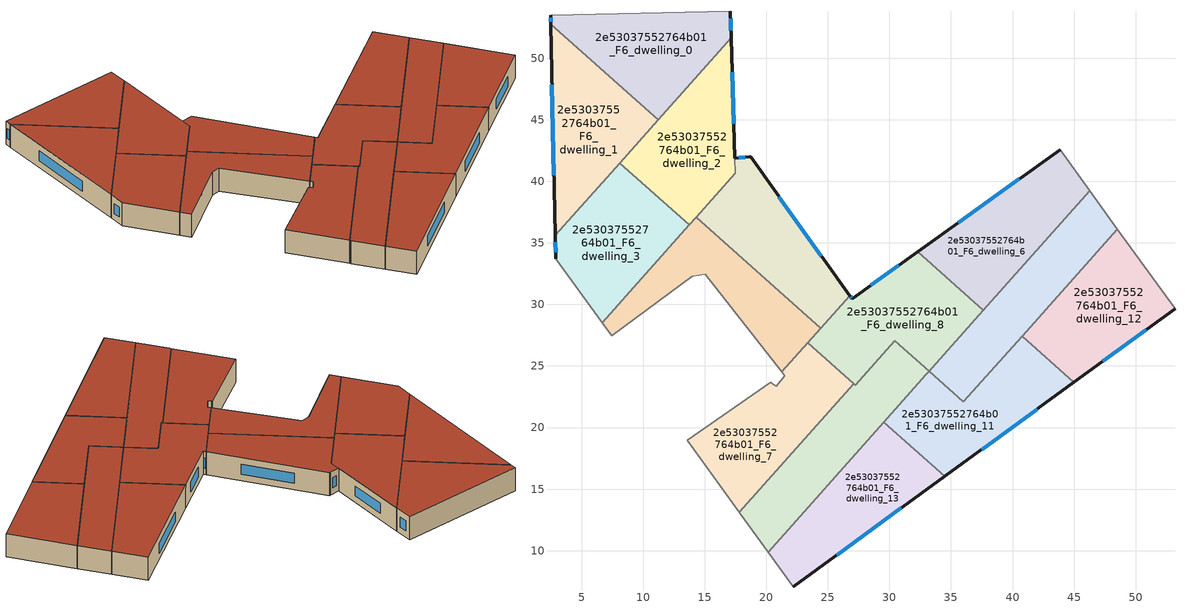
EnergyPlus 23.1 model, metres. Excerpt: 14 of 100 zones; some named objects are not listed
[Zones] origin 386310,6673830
2e53037552764b01_F6_dwelling_0
 floor to 2e53037552764b01_F5_dwelling_0 (EU_floor_Construction): 17.08,53.81 17.14,51.63 11.22,44.98 2.49,52.75 2.48,53.5 z18
 wall outside (EU_wall_Construction): 2.48,53.5 2.49,52.75 / 17.14,51.63 17.08,53.81 z18:21
 wall to 2e53037552764b01_F6_dwelling_1 (EU_wall_Construction): 2.49,52.75 11.22,44.98 z18:21
 wall adiabatic (EU_wall_Construction): 17.08,53.81 2.48,53.5 z18:21
 wall to 2e53037552764b01_F6_dwelling_2 (EU_wall_Construction): 11.22,44.98 17.14,51.63 z18:21
 window (EU_Window_Construction): 2.48,53.28 2.49,52.96 / 17.13,52.26 17.1,53.19 z18.86:20.14
 roof outside (EU_roof_Construction): 11.22,44.98 17.14,51.63 17.08,53.81 2.48,53.5 2.49,52.75 z21
2e53037552764b01_F6_dwelling_1
 floor to 2e53037552764b01_F5_dwelling_1 (EU_floor_Construction): 11.22,44.98 2.86,35.6 2.49,52.75 z18
 wall outside (EU_wall_Construction): 2.49,52.75 2.86,35.6 z18:21
 wall to 2e53037552764b01_F6_dwelling_3 (EU_wall_Construction): 2.86,35.6 8.1,41.48 z18:21
 wall to 2e53037552764b01_F6_dwelling_2 (EU_wall_Construction): 8.09,41.48 11.22,44.98 z18:21
 window (EU_Window_Construction): 2.6,47.85 2.76,40.5 z18.86:20.14
 roof outside (EU_roof_Construction): 2.86,35.6 11.22,44.98 2.49,52.75 z21
2e53037552764b01_F6_dwelling_10
 floor to 2e53037552764b01_F5_dwelling_10 (EU_floor_Construction): 33.22,24.58 32.96,24.28 20.14,9.89 17.9,12.99 17.81,13.12 27.11,23.55 27.22,23.45 30.43,27.06 z18
 wall adiabatic (EU_wall_Construction): 17.81,13.12 17.9,12.99 20.14,9.89 z18:21
 wall to 2e53037552764b01_F6_dwelling_7 (EU_wall_Construction): 27.11,23.55 17.81,13.12 z18:21
 wall to 2e53037552764b01_F6_dwelling_13 (EU_wall_Construction): 20.14,9.89 29.54,20.44 z18:21
 wall to 2e53037552764b01_F6_dwelling_8 (EU_wall_Construction): 33.22,24.58 30.43,27.06 27.22,23.45 27.11,23.55 z18:21
 wall to 2e53037552764b01_F6_dwelling_11 (EU_wall_Construction): 29.54,20.44 32.96,24.28 33.22,24.57 z18:21
 roof outside (EU_roof_Construction): 20.14,9.89 32.96,24.28 33.22,24.58 30.43,27.06 27.22,23.45 27.11,23.55 17.81,13.12 17.9,12.99 z21
2e53037552764b01_F6_dwelling_11
 floor to 2e53037552764b01_F5_dwelling_11 (EU_floor_Construction): 44.98,23.67 34.49,16.03 29.54,20.44 33.22,24.57 36.02,22.08 40.77,27.42 z18
 wall outside (EU_wall_Construction): 34.49,16.03 44.98,23.67 z18:21
 wall to 2e53037552764b01_F6_dwelling_13 (EU_wall_Construction): 29.54,20.44 34.49,16.03 z18:21
 wall to 2e53037552764b01_F6_dwelling_12 (EU_wall_Construction): 44.98,23.67 40.77,27.42 z18:21
 wall to 2e53037552764b01_F6_dwelling_9 (EU_wall_Construction): 40.77,27.42 36.02,22.08 33.22,24.57 z18:21
 window (EU_Window_Construction): 37.49,18.21 41.99,21.49 z18.86:20.14
 roof outside (EU_roof_Construction): 44.98,23.67 40.77,27.42 36.02,22.08 33.22,24.57 29.54,20.44 34.49,16.03 z21
2e53037552764b01_F6_dwelling_12
 floor to 2e53037552764b01_F5_dwelling_12 (EU_floor_Construction): 48.52,36.12 53.19,29.65 44.98,23.67 40.77,27.42 z18
 wall outside (EU_wall_Construction): 44.98,23.67 53.19,29.65 z18:21
 wall adiabatic (EU_wall_Construction): 53.19,29.65 48.52,36.12 z18:21
 wall to 2e53037552764b01_F6_dwelling_9 (EU_wall_Construction): 48.52,36.12 40.77,27.42 z18:21
 window (EU_Window_Construction): 47.33,25.38 50.85,27.94 z18.86:20.14
 roof outside (EU_roof_Construction): 53.19,29.65 48.52,36.12 40.77,27.42 44.98,23.67 z21
2e53037552764b01_F6_dwelling_13
 floor to 2e53037552764b01_F5_dwelling_13 (EU_floor_Construction): 34.49,16.03 22.19,7.07 20.14,9.89 29.54,20.44 z18
 wall outside (EU_wall_Construction): 22.19,7.07 34.49,16.03 z18:21
 wall adiabatic (EU_wall_Construction): 20.14,9.89 22.19,7.07 z18:21
 window (EU_Window_Construction): 25.7,9.63 30.98,13.47 z18.86:20.14
 roof outside (EU_roof_Construction): 34.49,16.03 29.54,20.44 20.14,9.89 22.19,7.07 z21
2e53037552764b01_F6_dwelling_2
 floor to 2e53037552764b01_F5_dwelling_2 (EU_floor_Construction): 17.14,51.63 17.47,40.63 13.74,36.45 8.09,41.48 z18
 wall outside (EU_wall_Construction): 17.43,41.86 17.14,51.63 z18:21
 wall to 2e53037552764b01_F6_dwelling_3 (EU_wall_Construction): 8.09,41.48 13.74,36.45 z18:21
 wall to 2e53037552764b01_F6_dwelling_4 (EU_wall_Construction): 14.31,37.09 17.47,40.63 / 17.47,40.64 17.43,41.86 z18:21
 wall to 2e53037552764b01_F6_dwelling_5 (EU_wall_Construction): 13.74,36.45 14.31,37.09 z18:21
 window (EU_Window_Construction): 17.35,44.66 17.23,48.84 z18.86:20.14
 roof outside (EU_roof_Construction): 13.74,36.45 17.47,40.63 17.14,51.63 8.09,41.48 z21
2e53037552764b01_F6_dwelling_3
 floor to 2e53037552764b01_F5_dwelling_3 (EU_floor_Construction): 13.74,36.45 6.67,28.51 2.9,33.71 2.86,35.6 8.09,41.48 z18
 wall outside (EU_wall_Construction): 2.86,35.6 2.9,33.71 z18:21
 wall adiabatic (EU_wall_Construction): 2.9,33.71 6.67,28.51 z18:21
 wall to 2e53037552764b01_F6_dwelling_5 (EU_wall_Construction): 6.67,28.51 13.74,36.45 z18:21
 window (EU_Window_Construction): 2.87,35.06 2.89,34.25 z18.86:20.14
 roof outside (EU_roof_Construction): 6.67,28.51 13.74,36.45 8.09,41.48 2.86,35.6 2.9,33.71 z21
2e53037552764b01_F6_dwelling_4
 floor to 2e53037552764b01_F5_dwelling_4 (EU_floor_Construction): 18.72,41.98 26.79,30.71 24.43,28.07 14.31,37.09 17.47,40.64 17.43,41.87 18.66,41.97 z18
 wall outside (EU_wall_Construction): 26.79,30.71 18.72,41.98 18.66,41.97 17.43,41.87 z18:21
 wall to 2e53037552764b01_F6_dwelling_5 (EU_wall_Construction): 14.31,37.09 24.43,28.07 z18:21
 wall to 2e53037552764b01_F6_dwelling_8 (EU_wall_Construction): 24.43,28.07 26.79,30.71 z18:21
 window (EU_Window_Construction): 18.31,41.94 17.78,41.9 / 24.48,33.93 21.03,38.76 z18.86:20.14
 roof outside (EU_roof_Construction): 24.43,28.07 26.79,30.71 18.72,41.98 18.66,41.97 17.43,41.87 17.47,40.64 14.31,37.09 z21
2e53037552764b01_F6_dwelling_5
 floor to 2e53037552764b01_F5_dwelling_5 (EU_floor_Construction): 24.43,28.07 21.27,24.51 15.03,32.44 14.01,32.29 7.44,27.44 6.67,28.51 14.31,37.09 z18
 wall adiabatic (EU_wall_Construction): 6.67,28.51 7.44,27.44 14.01,32.29 15.03,32.44 21.27,24.51 z18:21
 wall to 2e53037552764b01_F6_dwelling_7 (EU_wall_Construction): 21.27,24.51 23.37,26.88 z18:21
 wall to 2e53037552764b01_F6_dwelling_8 (EU_wall_Construction): 23.37,26.88 24.43,28.07 z18:21
 roof outside (EU_roof_Construction): 21.27,24.51 24.43,28.07 14.31,37.09 6.67,28.51 7.44,27.44 14.01,32.29 15.03,32.44 z21
2e53037552764b01_F6_dwelling_6
 floor to 2e53037552764b01_F5_dwelling_6 (EU_floor_Construction): 43.86,42.57 46.27,39.23 37.63,29.52 32.3,34.27 z18
 wall outside (EU_wall_Construction): 43.86,42.57 32.3,34.27 z18:21
 wall adiabatic (EU_wall_Construction): 46.27,39.23 43.86,42.57 z18:21
 wall to 2e53037552764b01_F6_dwelling_8 (EU_wall_Construction): 32.3,34.27 37.63,29.52 z18:21
 wall to 2e53037552764b01_F6_dwelling_9 (EU_wall_Construction): 37.63,29.52 46.27,39.23 z18:21
 window (EU_Window_Construction): 40.56,40.2 35.6,36.64 z18.86:20.14
 roof outside (EU_roof_Construction): 37.63,29.52 46.27,39.23 43.86,42.57 32.3,34.27 z21
2e53037552764b01_F6_dwelling_7
 floor to 2e53037552764b01_F5_dwelling_7 (EU_floor_Construction): 27.11,23.55 17.81,13.12 13.56,18.98 20.37,23.68 20.46,23.61 20.79,23.34 21.5,24.22 21.27,24.51 23.37,26.88 z18
 wall adiabatic (EU_wall_Construction): 21.27,24.51 21.5,24.22 20.79,23.34 20.46,23.61 20.37,23.68 13.56,18.98 17.81,13.12 z18:21
 wall to 2e53037552764b01_F6_dwelling_8 (EU_wall_Construction): 27.11,23.55 23.37,26.88 z18:21
 roof outside (EU_roof_Construction): 17.81,13.12 27.11,23.55 23.37,26.88 21.27,24.51 21.5,24.22 20.79,23.34 20.46,23.61 20.37,23.68 13.56,18.98 z21
2e53037552764b01_F6_dwelling_8
 floor to 2e53037552764b01_F5_dwelling_8 (EU_floor_Construction): 37.63,29.52 33.22,24.57 30.43,27.06 27.22,23.45 23.37,26.88 26.79,30.71 26.97,30.45 32.3,34.27 z18
 wall outside (EU_wall_Construction): 32.3,34.27 26.97,30.45 26.79,30.71 z18:21
 wall to 2e53037552764b01_F6_dwelling_9 (EU_wall_Construction): 33.22,24.57 33.49,24.87 37.63,29.52 z18:21
 window (EU_Window_Construction): 26.92,30.52 26.84,30.63 / 30.78,33.18 28.5,31.54 z18.86:20.14
 roof outside (EU_roof_Construction): 33.22,24.57 37.63,29.52 32.3,34.27 26.97,30.45 26.79,30.71 23.37,26.88 27.22,23.45 30.43,27.06 z21
2e53037552764b01_F6_dwelling_9
 floor to 2e53037552764b01_F5_dwelling_9 (EU_floor_Construction): 46.27,39.23 48.52,36.12 36.02,22.08 33.22,24.57 33.49,24.87 z18
 wall adiabatic (EU_wall_Construction): 48.52,36.12 46.27,39.23 z18:21
 roof outside (EU_roof_Construction): 36.02,22.08 48.52,36.12 46.27,39.23 33.49,24.87 33.22,24.57 z21
[Building]
EU S2 Campaign: North Axis=0; Terrain=City; Solar Distribution=FullExterior
[Site:Location]
Helsinki-Vantaa.AP: Latitude=60.317; Longitude=24.963; Time Zone=2; Elevation=54.6
[SizingPeriod:WeatherFileDays]
AnnualSizingPeriod: Begin Month=1; Begin Day of Month=1; End Month=12; End Day of Month=31; Day of Week for Start Day=Monday; Use Weather File Daylight Saving Period=No; Use Weather File Rain and Snow Indicators=No
[MATERIAL]
EU_InternalMass_Material: Roughness=MediumRough; Thickness=0.1; Conductivity=1; Density=1800; Specific Heat=900; Thermal Absorptance=0.9; Solar Absorptance=0.7; Visible Absorptance=0.7
[MATERIAL:NOMASS] Roughness=MediumRough; Thermal Absorptance=0.9; Solar Absorptance=0.7; Visible Absorptance=0.7
Name | Thermal Resistance
EU_wall_NoMass | 1.10183
EU_roof_NoMass; EU_floor_NoMass | 1.70606
[WINDOWMATERIAL:SIMPLEGLAZINGSYSTEM]
EU_Window_SimpleGlazing: UFactor=3.11035; Solar Heat Gain Coefficient=0.8; Visible Transmittance=0.8
[CONSTRUCTION]
EU_wall_Construction: EU_wall_NoMass
EU_roof_Construction: EU_roof_NoMass
EU_floor_Construction: EU_floor_NoMass
EU_Window_Construction: EU_Window_SimpleGlazing
EU_InternalMass_Construction: EU_InternalMass_Material
[ZONE] Type=1; Multiplier=1; Ceiling Height=autocalculate; Floor Area=autocalculate; Part of Total Floor Area=Yes
Name | Volume
2e53037552764b01_F6_dwelling_0 | 220.154
2e53037552764b01_F6_dwelling_1 | 220.11
2e53037552764b01_F6_dwelling_10 | 221.969
2e53037552764b01_F6_dwelling_11 | 224.539
2e53037552764b01_F6_dwelling_12 | 220.139
2e53037552764b01_F6_dwelling_13 | 220.109
2e53037552764b01_F6_dwelling_2 | 217.802
2e53037552764b01_F6_dwelling_3 | 220.121
2e53037552764b01_F6_dwelling_4 | 208.475
2e53037552764b01_F6_dwelling_5 | 206.227
2e53037552764b01_F6_dwelling_6 | 227.085
2e53037552764b01_F6_dwelling_7 | 227.75
2e53037552764b01_F6_dwelling_8 | 231.515
2e53037552764b01_F6_dwelling_9 | 215.729
[INTERNALMASS] Construction=EU_InternalMass_Construction
Name | Zone or ZoneList | Surface Area
2e53037552764b01_F6_dwelling_0_EU_InternalMass | 2e53037552764b01_F6_dwelling_0 | 73.3747
2e53037552764b01_F6_dwelling_1_EU_InternalMass | 2e53037552764b01_F6_dwelling_1 | 73.3658
2e53037552764b01_F6_dwelling_2_EU_InternalMass | 2e53037552764b01_F6_dwelling_2 | 72.6203
2e53037552764b01_F6_dwelling_3_EU_InternalMass | 2e53037552764b01_F6_dwelling_3 | 73.3741
2e53037552764b01_F6_dwelling_4_EU_InternalMass | 2e53037552764b01_F6_dwelling_4 | 69.4917
2e53037552764b01_F6_dwelling_5_EU_InternalMass | 2e53037552764b01_F6_dwelling_5 | 68.7464
2e53037552764b01_F6_dwelling_6_EU_InternalMass | 2e53037552764b01_F6_dwelling_6 | 75.6919
2e53037552764b01_F6_dwelling_7_EU_InternalMass | 2e53037552764b01_F6_dwelling_7 | 75.9252
2e53037552764b01_F6_dwelling_8_EU_InternalMass | 2e53037552764b01_F6_dwelling_8 | 77.1704
2e53037552764b01_F6_dwelling_9_EU_InternalMass | 2e53037552764b01_F6_dwelling_9 | 71.9095
2e53037552764b01_F6_dwelling_10_EU_InternalMass | 2e53037552764b01_F6_dwelling_10 | 73.9889
2e53037552764b01_F6_dwelling_11_EU_InternalMass | 2e53037552764b01_F6_dwelling_11 | 74.8443
2e53037552764b01_F6_dwelling_12_EU_InternalMass | 2e53037552764b01_F6_dwelling_12 | 73.3803
2e53037552764b01_F6_dwelling_13_EU_InternalMass | 2e53037552764b01_F6_dwelling_13 | 73.3768
[OTHEREQUIPMENT] Fuel Type=Electricity; Design Level Calculation Method=Watts/Area; Power per Zone Floor Area=1; Fraction Latent=0; Fraction Radiant=0; Fraction Lost=0; Carbon Dioxide Generation Rate=0; EndUse Subcategory=EU_Step8_InternalGains
Name | Zone or ZoneList or Space or SpaceList | Schedule
EU_Step8_InternalGain_2e53037552764b01_F6_dwelling_0_f000 | 2e53037552764b01_F6_dwelling_0 | EU_Step8_GainSchedule_2e53037552764b01_F6_dwelling_0_f000
EU_Step8_InternalGain_2e53037552764b01_F6_dwelling_1_f000 | 2e53037552764b01_F6_dwelling_1 | EU_Step8_GainSchedule_2e53037552764b01_F6_dwelling_1_f000
EU_Step8_InternalGain_2e53037552764b01_F6_dwelling_2_f000 | 2e53037552764b01_F6_dwelling_2 | EU_Step8_GainSchedule_2e53037552764b01_F6_dwelling_2_f000
EU_Step8_InternalGain_2e53037552764b01_F6_dwelling_3_f000 | 2e53037552764b01_F6_dwelling_3 | EU_Step8_GainSchedule_2e53037552764b01_F6_dwelling_3_f000
EU_Step8_InternalGain_2e53037552764b01_F6_dwelling_4_f000 | 2e53037552764b01_F6_dwelling_4 | EU_Step8_GainSchedule_2e53037552764b01_F6_dwelling_4_f000
EU_Step8_InternalGain_2e53037552764b01_F6_dwelling_5_f000 | 2e53037552764b01_F6_dwelling_5 | EU_Step8_GainSchedule_2e53037552764b01_F6_dwelling_5_f000
EU_Step8_InternalGain_2e53037552764b01_F6_dwelling_6_f000 | 2e53037552764b01_F6_dwelling_6 | EU_Step8_GainSchedule_2e53037552764b01_F6_dwelling_6_f000
EU_Step8_InternalGain_2e53037552764b01_F6_dwelling_7_f000 | 2e53037552764b01_F6_dwelling_7 | EU_Step8_GainSchedule_2e53037552764b01_F6_dwelling_7_f000
EU_Step8_InternalGain_2e53037552764b01_F6_dwelling_8_f000 | 2e53037552764b01_F6_dwelling_8 | EU_Step8_GainSchedule_2e53037552764b01_F6_dwelling_8_f000
EU_Step8_InternalGain_2e53037552764b01_F6_dwelling_9_f000 | 2e53037552764b01_F6_dwelling_9 | EU_Step8_GainSchedule_2e53037552764b01_F6_dwelling_9_f000
EU_Step8_InternalGain_2e53037552764b01_F6_dwelling_10_f000 | 2e53037552764b01_F6_dwelling_10 | EU_Step8_GainSchedule_2e53037552764b01_F6_dwelling_10_f000
EU_Step8_InternalGain_2e53037552764b01_F6_dwelling_11_f000 | 2e53037552764b01_F6_dwelling_11 | EU_Step8_GainSchedule_2e53037552764b01_F6_dwelling_11_f000
EU_Step8_InternalGain_2e53037552764b01_F6_dwelling_12_f000 | 2e53037552764b01_F6_dwelling_12 | EU_Step8_GainSchedule_2e53037552764b01_F6_dwelling_12_f000
EU_Step8_InternalGain_2e53037552764b01_F6_dwelling_13_f000 | 2e53037552764b01_F6_dwelling_13 | EU_Step8_GainSchedule_2e53037552764b01_F6_dwelling_13_f000
[ZONEVENTILATION:DESIGNFLOWRATE] Schedule=EU_AlwaysOn; Design Flow Rate Calculation Method=AirChanges/Hour; Air Changes per Hour=0.756316; Ventilation Type=Natural; Fan Pressure Rise=0; Fan Total Efficiency=1; Constant Term Coefficient=1; Temperature Term Coefficient=0; Velocity Term Coefficient=0; Velocity Squared Term Coefficient=0; Minimum Indoor Temperature=-100; Maximum Indoor Temperature=100; Delta Temperature=-100; Minimum Outdoor Temperature=-100; Maximum Outdoor Temperature=100; Maximum Wind Speed=40
Name | Zone or ZoneList or Space or SpaceList
EU_ConstantAir_2e53037552764b01_F6_dwelling_0 | 2e53037552764b01_F6_dwelling_0
EU_ConstantAir_2e53037552764b01_F6_dwelling_1 | 2e53037552764b01_F6_dwelling_1
EU_ConstantAir_2e53037552764b01_F6_dwelling_2 | 2e53037552764b01_F6_dwelling_2
EU_ConstantAir_2e53037552764b01_F6_dwelling_3 | 2e53037552764b01_F6_dwelling_3
EU_ConstantAir_2e53037552764b01_F6_dwelling_4 | 2e53037552764b01_F6_dwelling_4
EU_ConstantAir_2e53037552764b01_F6_dwelling_5 | 2e53037552764b01_F6_dwelling_5
EU_ConstantAir_2e53037552764b01_F6_dwelling_6 | 2e53037552764b01_F6_dwelling_6
EU_ConstantAir_2e53037552764b01_F6_dwelling_7 | 2e53037552764b01_F6_dwelling_7
EU_ConstantAir_2e53037552764b01_F6_dwelling_8 | 2e53037552764b01_F6_dwelling_8
EU_ConstantAir_2e53037552764b01_F6_dwelling_9 | 2e53037552764b01_F6_dwelling_9
EU_ConstantAir_2e53037552764b01_F6_dwelling_10 | 2e53037552764b01_F6_dwelling_10
EU_ConstantAir_2e53037552764b01_F6_dwelling_11 | 2e53037552764b01_F6_dwelling_11
EU_ConstantAir_2e53037552764b01_F6_dwelling_12 | 2e53037552764b01_F6_dwelling_12
EU_ConstantAir_2e53037552764b01_F6_dwelling_13 | 2e53037552764b01_F6_dwelling_13
[HVACTEMPLATE:ZONE:IDEALLOADSAIRSYSTEM] System Availability Schedule=EU_AlwaysOn; Maximum Heating Supply Air Temperature=50; Minimum Cooling Supply Air Temperature=13; Maximum Heating Supply Air Humidity Ratio=0.0156; Minimum Cooling Supply Air Humidity Ratio=0.0077; Heating Limit=NoLimit; Cooling Limit=NoLimit; Heating Availability Schedule=EU_AlwaysOn; Cooling Availability Schedule=EU_CoolingOff; Dehumidification Control Type=ConstantSensibleHeatRatio; Cooling Sensible Heat Ratio=0.7; Dehumidification Setpoint=60; Humidification Control Type=None; Humidification Setpoint=30; Outdoor Air Method=None; Outdoor Air Flow Rate per Person=0.00944; Outdoor Air Flow Rate per Zone Floor Area=0; Outdoor Air Flow Rate per Zone=0; Demand Controlled Ventilation Type=None; Outdoor Air Economizer Type=NoEconomizer; Heat Recovery Type=None; Sensible Heat Recovery Effectiveness=0.7; Latent Heat Recovery Effectiveness=0.65
Name | Template Thermostat
2e53037552764b01_F6_dwelling_0 | EU_HeatOnly_2e53037552764b01_F6_dwelling_0
2e53037552764b01_F6_dwelling_1 | EU_HeatOnly_2e53037552764b01_F6_dwelling_1
2e53037552764b01_F6_dwelling_2 | EU_HeatOnly_2e53037552764b01_F6_dwelling_2
2e53037552764b01_F6_dwelling_3 | EU_HeatOnly_2e53037552764b01_F6_dwelling_3
2e53037552764b01_F6_dwelling_4 | EU_HeatOnly_2e53037552764b01_F6_dwelling_4
2e53037552764b01_F6_dwelling_5 | EU_HeatOnly_2e53037552764b01_F6_dwelling_5
2e53037552764b01_F6_dwelling_6 | EU_HeatOnly_2e53037552764b01_F6_dwelling_6
2e53037552764b01_F6_dwelling_7 | EU_HeatOnly_2e53037552764b01_F6_dwelling_7
2e53037552764b01_F6_dwelling_8 | EU_HeatOnly_2e53037552764b01_F6_dwelling_8
2e53037552764b01_F6_dwelling_9 | EU_HeatOnly_2e53037552764b01_F6_dwelling_9
2e53037552764b01_F6_dwelling_10 | EU_HeatOnly_2e53037552764b01_F6_dwelling_10
2e53037552764b01_F6_dwelling_11 | EU_HeatOnly_2e53037552764b01_F6_dwelling_11
2e53037552764b01_F6_dwelling_12 | EU_HeatOnly_2e53037552764b01_F6_dwelling_12
2e53037552764b01_F6_dwelling_13 | EU_HeatOnly_2e53037552764b01_F6_dwelling_13
[SIZING:ZONE] Zone Cooling Design Supply Air Temperature Input Method=SupplyAirTemperature; Zone Cooling Design Supply Air Temperature=13; Zone Heating Design Supply Air Temperature Input Method=SupplyAirTemperature; Zone Heating Design Supply Air Temperature=50; Zone Cooling Design Supply Air Humidity Ratio=0.008; Zone Heating Design Supply Air Humidity Ratio=0.008; Cooling Design Air Flow Method=DesignDay; Cooling Design Air Flow Rate=0; Cooling Minimum Air Flow per Zone Floor Area=0.000762; Cooling Minimum Air Flow=0; Cooling Minimum Air Flow Fraction=0.2; Heating Design Air Flow Method=DesignDay; Heating Design Air Flow Rate=0; Heating Maximum Air Flow per Zone Floor Area=0.002032; Heating Maximum Air Flow=0.141576; Heating Maximum Air Flow Fraction=0.3; Account for Dedicated Outdoor Air System=No; Dedicated Outdoor Air System Control Strategy=NeutralSupplyAir; Dedicated Outdoor Air Low Setpoint Temperature for Design=autosize; Dedicated Outdoor Air High Setpoint Temperature for Design=autosize; Zone Load Sizing Method=Sensible Load Only No Latent Load; Zone Latent Cooling Design Supply Air Humidity Ratio Input Method=HumidityRatioDifference; Zone Cooling Design Supply Air Humidity Ratio Difference=0.005; Zone Latent Heating Design Supply Air Humidity Ratio Input Method=HumidityRatioDifference; Zone Humidification Design Supply Air Humidity Ratio Difference=0.005
2e53037552764b01_F6_dwelling_0; 2e53037552764b01_F6_dwelling_1; 2e53037552764b01_F6_dwelling_2; 2e53037552764b01_F6_dwelling_3; 2e53037552764b01_F6_dwelling_4; 2e53037552764b01_F6_dwelling_5; 2e53037552764b01_F6_dwelling_6; 2e53037552764b01_F6_dwelling_7; 2e53037552764b01_F6_dwelling_8; 2e53037552764b01_F6_dwelling_9; 2e53037552764b01_F6_dwelling_10; 2e53037552764b01_F6_dwelling_11; 2e53037552764b01_F6_dwelling_12; 2e53037552764b01_F6_dwelling_13
[SCHEDULE:CONSTANT]
Name | Hourly Value
EU_AlwaysOn | 1
EU_CoolingOff | 0
[SCHEDULE:FILE] Column Number=1; Rows to Skip at Top=0; Number of Hours of Data=8760; Column Separator=Comma; Interpolate to Timestep=No; Minutes per Item=60; Adjust Schedule for Daylight Savings=Yes
Name | File
EU_Step8_GainSchedule_2e53037552764b01_F6_dwelling_0_f000 | ../../schedules/2e53037552764b01/2e53037552764b01_F6_dwelling_0_f000_gain.csv
EU_Step8_GainSchedule_2e53037552764b01_F6_dwelling_1_f000 | ../../schedules/2e53037552764b01/2e53037552764b01_F6_dwelling_1_f000_gain.csv
EU_Step8_GainSchedule_2e53037552764b01_F6_dwelling_2_f000 | ../../schedules/2e53037552764b01/2e53037552764b01_F6_dwelling_2_f000_gain.csv
EU_Step8_GainSchedule_2e53037552764b01_F6_dwelling_3_f000 | ../../schedules/2e53037552764b01/2e53037552764b01_F6_dwelling_3_f000_gain.csv
EU_Step8_GainSchedule_2e53037552764b01_F6_dwelling_4_f000 | ../../schedules/2e53037552764b01/2e53037552764b01_F6_dwelling_4_f000_gain.csv
EU_Step8_GainSchedule_2e53037552764b01_F6_dwelling_5_f000 | ../../schedules/2e53037552764b01/2e53037552764b01_F6_dwelling_5_f000_gain.csv
EU_Step8_GainSchedule_2e53037552764b01_F6_dwelling_6_f000 | ../../schedules/2e53037552764b01/2e53037552764b01_F6_dwelling_6_f000_gain.csv
EU_Step8_GainSchedule_2e53037552764b01_F6_dwelling_7_f000 | ../../schedules/2e53037552764b01/2e53037552764b01_F6_dwelling_7_f000_gain.csv
EU_Step8_GainSchedule_2e53037552764b01_F6_dwelling_8_f000 | ../../schedules/2e53037552764b01/2e53037552764b01_F6_dwelling_8_f000_gain.csv
EU_Step8_GainSchedule_2e53037552764b01_F6_dwelling_9_f000 | ../../schedules/2e53037552764b01/2e53037552764b01_F6_dwelling_9_f000_gain.csv
EU_Step8_GainSchedule_2e53037552764b01_F6_dwelling_10_f000 | ../../schedules/2e53037552764b01/2e53037552764b01_F6_dwelling_10_f000_gain.csv
EU_Step8_GainSchedule_2e53037552764b01_F6_dwelling_11_f000 | ../../schedules/2e53037552764b01/2e53037552764b01_F6_dwelling_11_f000_gain.csv
EU_Step8_GainSchedule_2e53037552764b01_F6_dwelling_12_f000 | ../../schedules/2e53037552764b01/2e53037552764b01_F6_dwelling_12_f000_gain.csv
EU_Step8_GainSchedule_2e53037552764b01_F6_dwelling_13_f000 | ../../schedules/2e53037552764b01/2e53037552764b01_F6_dwelling_13_f000_gain.csv
